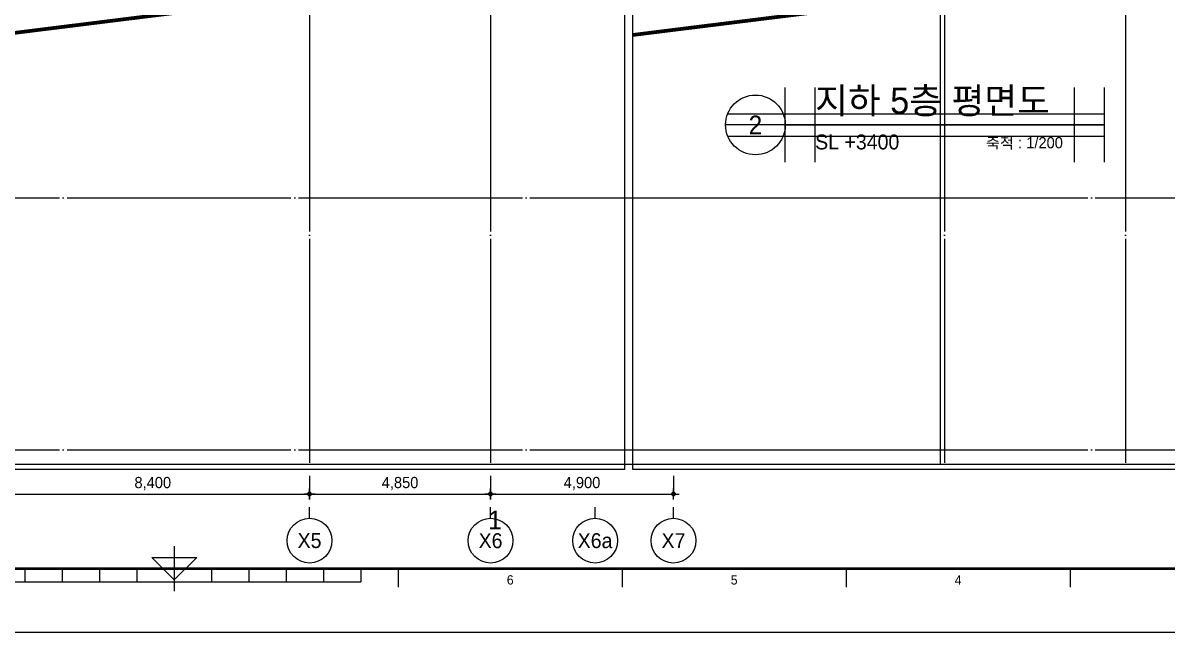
# Model space of a CAD drawing. Header units: millimetres. Extents: x 0 to 1390178, y 0 to 110113.
# Drawn here: x 37944 to 68600, y 0 to 16322 of the extents above; entities that cross this region are included whole.
import ezdxf
from ezdxf.enums import TextEntityAlignment as Align
from ezdxf.xclip import XClip

# ---------------------------------------------------------------- set-up
doc = ezdxf.new("R2010")
doc.units = ezdxf.units.MM
doc.header["$LTSCALE"] = 100
doc.header["$XCLIPFRAME"] = 0
doc.linetypes.add('X - 평면도$0$CEN', pattern=[62, 60, -1, 0, -1])
doc.linetypes.add('X - 평면도$0$PHANTOM2', pattern=[50, 40, -2, 2, -2, 2, -2])
doc.layers.get('DEFPOINTS').update_dxf_attribs({"color": 145})
for name, color, linetype in [('AA-MKXM', 7, 'Continuous'), ('AA-XXXX-DIMS', 7, 'Continuous'), ('DIM', 7, 'Continuous'), ('X - SHEET$0$AA-BORD-FORM', 7, 'Continuous'), ('X - SHEET$0$AA-BORD-TEXT', 3, 'Continuous'), ('X - 평면도$0$0-구역계', 1, 'Continuous'), ('X - 평면도$0$AA-XXXX-CNTL', 1, 'X - 평면도$0$CEN')]:
    doc.layers.add(name, color=color, linetype=linetype)
doc.layers.add('X - 평면도$0$DEFPOINT', color=163, linetype='Continuous', plot=False)
doc.styles.add('HAUD01', font='Dotum.ttf')
doc.styles.get("Standard").update_dxf_attribs({"font": 'Dotum.ttf'})
doc.styles.add('X - SHEET$0$HAUD01', font='Dotum.ttf')
doc.dimstyles.new('HAUD-100', dxfattribs={"dimscale": 100, "dimtxt": 3, "dimasz": 1, "dimexe": 0, "dimexo": 3, "dimgap": 1, "dimtad": 1, "dimdec": 0, "dimdsep": 46, "dimlunit": 6, "dimtxsty": 'HAUD01', "dimblk": 'DIMDOT', "dimcen": 2.5, "dimdle": 1.5, "dimclrd": 7, "dimclre": 7, "dimclrt": 3, "dimadec": 0, "dimazin": 0, "dimtfac": 1, "dimtdec": 0, "dimtix": 1, "dimtmove": 2, "dimatfit": 3, "dimfxl": 1, "dimtvp": 1, "dimtolj": 1, "dimtzin": 0, "dimarcsym": 0})

# ---------------------------------------------------------------- blocks, each defined once
blk = doc.blocks.new('X - SHEET$0$HAUDsheetV')
at = {"layer": 'X - SHEET$0$AA-BORD-FORM', "color": 2}
for p, q in [((421, 23), (421, 11)), ((381, 17), (381, 13.5)), ((391, 17), (391, 13.5)), ((401, 17), (401, 13.5)), ((411, 17), (411, 13.5)), ((431, 17), (431, 13.5)), ((441, 17), (441, 13.5)), ((451, 17), (451, 13.5)), ((461, 17), (461, 13.5)), ((471, 17), (471, 13.5)), ((481, 17), (481, 12)), ((541, 17), (541, 12)), ((601, 17), (601, 12)), ((661, 17), (661, 12)), ((371, 13.5), (471, 13.5))]:
    blk.add_line(p, q, dxfattribs=at)
at = {"layer": 'X - SHEET$0$AA-BORD-FORM', "color": 1}
blk.add_lwpolyline([(1, 0), (841, 0), (841, 594), (1, 594)], close=True, dxfattribs=at)
at = {"layer": 'X - SHEET$0$AA-BORD-FORM', "color": 2, "const_width": 0.6815707393051441}
blk.add_lwpolyline([(21, 17), (21, 577), (821, 577), (821, 17)], close=True, dxfattribs=at)
at = {"layer": 'X - SHEET$0$AA-BORD-FORM', "color": 2}
blk.add_lwpolyline([(427, 20), (421, 14), (415, 20)], close=True, dxfattribs=at)
at = {"layer": 'X - SHEET$0$AA-BORD-TEXT', "color": 7, "style": 'X - SHEET$0$HAUD01'}
for s, p in [('6', (511, 13.98817866900936)), ('5', (571, 13.9909530410805)), ('4', (631, 13.94933745998424))]:
    blk.add_text(s, height=2.5, dxfattribs=at).set_placement(p, align=Align.MIDDLE_CENTER)
at = {"layer": 'X - SHEET$0$AA-BORD-TEXT', "color": 3, "style": 'X - SHEET$0$HAUD01'}
for tag, p in [('PJCode', (785.9999999994761, 567.9351040578185)), ('작성자', (786.1116538474744, 194.8244132263208)), ('검토자', (786.1116538474744, 181.8244132263208)), ('최종검토자', (786.1116538474744, 168.8244132263208)), ('승인자', (786.1116538474744, 155.8244132263208)), ('일자', (786.8316554282792, 144.0176082673424)), ('개정번호', (811.9999911041523, 65.91999703395413))]:
    blk.add_attdef(tag, text='', height=3, dxfattribs=at).set_placement(p, align=Align.MIDDLE_CENTER)
at = {"layer": 'X - SHEET$0$AA-BORD-TEXT', "color": 3, "lineweight": 30, "flags": 104}
blk.add_attdef('PJTitle', text='', height=4, dxfattribs=at).set_placement((787.2483039343468, 536.6215308340418), align=Align.MIDDLE_CENTER)
blk = doc.blocks.new('X - SHEET')
at = {"xscale": 100, "yscale": 100, "zscale": 100}
blk.add_blockref('X - SHEET$0$HAUDsheetV', (-100, 0), dxfattribs=at)
blk = doc.blocks.new('X - 평면도$0$A$C131C07CB')
at = {"layer": 'X - 평면도$0$0-구역계', "color": 1, "linetype": 'X - 평면도$0$PHANTOM2', "const_width": 100, "flags": 128}
blk.add_lwpolyline([(50107.59496198141, 50545.78689281864), (32939.70980950678, 50631.00562899181), (27658.26551773632, 50495.51279937418), (20509.15588606009, 50187.01560550823), (2300.235263642506, 48328.57226069237), (1988.317847926635, 39917.64751155791), (1940.124164670939, 31389.77365818829), (1398.808156179497, 24265.20514360355), (271.605795216281, 6595.728840174852), (49.97293378110044, 107.5925223486265), (11256.15261278138, 49.99884018319426), (11485.52311900351, 6794.85709878715), (29908.62121647364, 7122.00053461513), (29397.27115052973, 12804.65995625407), (50106.33092048857, 15382.38598217937)], close=True, dxfattribs=at)
at = {"layer": 'X - 평면도$0$DEFPOINT'}
for points in [[(50107.59496198141, 50545.78689281864), (32939.70980950678, 50631.00562899181), (27658.26551773632, 50495.51279937418), (20509.15588606009, 50187.01560550823), (2300.235263642506, 48328.57226069237), (1988.317847926635, 39917.64751155791), (1940.124164670939, 31389.77365818829), (1398.808156179497, 24265.20514360355), (271.605795216281, 6595.728840174852), (49.97293378110044, 107.5925223486265), (11256.15261278138, 49.99884018319426), (11485.52311900351, 6794.85709878715), (29908.62121647364, 7122.00053461513), (29397.27115052973, 12804.65995625407), (50106.33092048857, 15382.38598217937)], [(48907.55203763326, 49351.72893718927), (32952.1220854891, 49430.92923259811), (27699.52333543007, 49296.17642102338), (20596.0182981611, 48989.64714905637), (3460.719599473756, 47240.78006965341), (3188.192152052536, 39892.01486180804), (3139.866937127663, 31340.86647520651), (2595.910608983482, 24181.54720880376), (1470.300707802642, 6537.033530864486), (1291.447099567624, 1301.227867169626), (10096.47022676561, 1255.974826617574), (10324.94310822943, 7974.437574033538), (28597.86895431089, 8298.914364652068), (28098.15909587708, 13852.21556521585), (48906.36902052141, 16442.28314295691)]]:
    blk.add_lwpolyline(points, close=True, dxfattribs=at)
blk = doc.blocks.new('X - 평면도$0$A$C9949ff83')
at = {"layer": 'DEFPOINTS'}
for points in [[(0, 59399.99999999994), (84000, 59399.99999999994), (84000, 0), (0, 0)], [(2000, 1700), (75000, 1700), (75000, 57699.99999999994), (2000, 57699.99999999994)]]:
    blk.add_lwpolyline(points, close=True, dxfattribs=at)
blk = doc.blocks.new('X - 평면도', base_point=(-475.3640304019209, -286.727544500216))
at = {"layer": 'DEFPOINTS'}
for points in [[(27286.2339644467, 68689.61888149653), (88213.60073756287, 68689.61888149653), (88213.60073756287, 19243.10967376363), (27286.2339644467, 19243.10967376363)], [(27286.2339644467, 9289.618881496572), (88213.60073756287, 9289.618881496572), (88213.60073756287, -40156.89032623633), (27286.2339644467, -40156.89032623633)]]:
    blk.add_lwpolyline(points, close=True, dxfattribs=at)
at = {"layer": 'X - 평면도$0$AA-XXXX-CNTL'}
for p, q in [((71321.98177179834, 68689.61888149653), (71321.98177179834, 19243.10967376363)), ((76171.98177179834, 68689.61888149653), (76171.98177179834, 19243.10967376363)), ((27286.2339644467, 26393.10967376421), (88213.60073756287, 26393.10967376421)), ((27286.2339644467, 19643.10967376421), (88213.60073756287, 19643.10967376421)), ((71321.98177179834, 11965.52777279784), (71321.98177179834, -42380.6974485305)), ((76171.98177179834, 11965.52777279784), (76171.98177179834, -42380.6974485305)), ((27286.2339644467, -33006.89032623578), (88213.60073756287, -33006.89032623578)), ((27286.2339644467, -39756.89032623578), (88213.60073756287, -39756.89032623578))]:
    blk.add_line(p, q, dxfattribs=at)
for p in [(19249.91735100478, 14755.91849457799), (19249.91735100478, -44644.08150542194)]:
    blk.add_blockref('X - 평면도$0$A$C9949ff83', p)
at = {"layer": 'DEFPOINTS'}
for p in [(32532.89418132463, 17819.82980527828), (32532.89418100612, -41580.17905243662)]:
    blk.add_blockref('X - 평면도$0$A$C131C07CB', p, dxfattribs=at)
blk = doc.blocks.new('DIMDOT')
at = {"layer": 'AA-XXXX-DIMS'}
for p, q in [((-1.5, 0), (1.5, 0)), ((0, -1.5), (0, 1.5))]:
    blk.add_line(p, q, dxfattribs=at)
for radius in [0.5, 0.25]:
    blk.add_circle((0, 0), radius, dxfattribs=at)
blk = doc.blocks.new('*D716')
at = {"layer": 'DEFPOINTS', "color": 0, "transparency": 16777216}
for p in [(37223.56887525049, 4487.191179185684, 7.245000722336268e-08), (45623.56885434696, 4487.191179185684, 7.245000722336268e-08), (45623.56885434696, 3700.191179185655)]:
    blk.add_point(p, dxfattribs=at)
at = {"layer": 'DIM', "color": 7, "lineweight": -2, "transparency": 16777216}
for p, q in [((37223.56887525049, 4187.191179185684), (37223.56887525049, 3700.191179185655)), ((45623.56885434696, 4187.191179185684), (45623.56885434696, 3700.191179185655)), ((37323.56887525049, 3700.191179185655), (45523.56885434696, 3700.191179185655))]:
    blk.add_line(p, q, dxfattribs=at)
at = {"layer": 'DIM', "color": 7, "lineweight": -2, "transparency": 16777216, "xscale": 100, "yscale": 100, "zscale": 100, "rotation": 180}
blk.add_blockref('DIMDOT', (37223.56887525049, 3700.191179185655), dxfattribs=at)
at = {"layer": 'DIM', "color": 7, "lineweight": -2, "transparency": 16777216, "xscale": 100, "yscale": 100, "zscale": 100}
blk.add_blockref('DIMDOT', (45623.56885434696, 3700.191179185655), dxfattribs=at)
at = {"layer": 'DIM', "color": 3, "transparency": 16777216, "insert": (41423.56886479873, 3979.295656797595), "char_height": 300, "attachment_point": 5, "style": 'HAUD01'}
blk.add_mtext('\\A1;8,400', dxfattribs=at)
blk = doc.blocks.new('*D717')
at = {"layer": 'DEFPOINTS', "color": 0, "transparency": 16777216}
for p in [(45623.56885434696, 4487.191179185684, 7.245000722336268e-08), (50473.56885434696, 4487.191179185684, 7.245000722336268e-08), (50473.56885434696, 3700.191179185655)]:
    blk.add_point(p, dxfattribs=at)
at = {"layer": 'DIM', "color": 7, "lineweight": -2, "transparency": 16777216}
for p, q in [((45623.56885434696, 4187.191179185684), (45623.56885434696, 3700.191179185655)), ((50473.56885434696, 4187.191179185684), (50473.56885434696, 3700.191179185655)), ((45723.56885434696, 3700.191179185655), (50373.56885434696, 3700.191179185655))]:
    blk.add_line(p, q, dxfattribs=at)
at = {"layer": 'DIM', "color": 7, "lineweight": -2, "transparency": 16777216, "xscale": 100, "yscale": 100, "zscale": 100, "rotation": 180}
blk.add_blockref('DIMDOT', (45623.56885434696, 3700.191179185655), dxfattribs=at)
at = {"layer": 'DIM', "color": 7, "lineweight": -2, "transparency": 16777216, "xscale": 100, "yscale": 100, "zscale": 100}
blk.add_blockref('DIMDOT', (50473.56885434696, 3700.191179185655), dxfattribs=at)
at = {"layer": 'DIM', "color": 3, "transparency": 16777216, "insert": (48048.56885434696, 3979.295656797595), "char_height": 300, "attachment_point": 5, "style": 'HAUD01'}
blk.add_mtext('\\A1;4,850', dxfattribs=at)
blk = doc.blocks.new('*D718')
at = {"layer": 'DEFPOINTS', "color": 0, "transparency": 16777216}
for p in [(50473.56885434696, 4487.191179185684, 7.245000722336268e-08), (55373.56885434696, 4487.191179185684, 7.245000722336268e-08), (55373.56885434696, 3700.191179185655)]:
    blk.add_point(p, dxfattribs=at)
at = {"layer": 'DIM', "color": 7, "lineweight": -2, "transparency": 16777216}
for p, q in [((50473.56885434696, 4187.191179185684), (50473.56885434696, 3700.191179185655)), ((55373.56885434696, 4187.191179185684), (55373.56885434696, 3700.191179185655)), ((50573.56885434696, 3700.191179185655), (55273.56885434696, 3700.191179185655))]:
    blk.add_line(p, q, dxfattribs=at)
at = {"layer": 'DIM', "color": 7, "lineweight": -2, "transparency": 16777216, "xscale": 100, "yscale": 100, "zscale": 100, "rotation": 180}
blk.add_blockref('DIMDOT', (50473.56885434696, 3700.191179185655), dxfattribs=at)
at = {"layer": 'DIM', "color": 7, "lineweight": -2, "transparency": 16777216, "xscale": 100, "yscale": 100, "zscale": 100}
blk.add_blockref('DIMDOT', (55373.56885434696, 3700.191179185655), dxfattribs=at)
at = {"layer": 'DIM', "color": 3, "transparency": 16777216, "insert": (52923.56885434696, 3979.295656797595), "char_height": 300, "attachment_point": 5, "style": 'HAUD01'}
blk.add_mtext('\\A1;4,900', dxfattribs=at)

msp = doc.modelspace()

# ---------------------------------------------------------------- linework, layer by layer
at = {"layer": 'DIM'}
for p, q in [((45623.56885434696, 3050.191179185655, -7.245000722336268e-08), (45623.56885434696, 3350.191179185655, -7.245000722336268e-08)), ((50473.56885434696, 3050.191179185655, -7.245000722336268e-08), (50473.56885434696, 3350.191179185655, -7.245000722336268e-08)), ((53273.56885434719, 3050.191179185655), (53273.56885434719, 3350.191179185655)), ((55373.56885434696, 3050.191179185655, -7.245000722336268e-08), (55373.56885434696, 3350.191179185655, -7.245000722336268e-08))]:
    msp.add_line(p, q, dxfattribs=at)
for centre in [(45623.56885434696, 2450.191179185655, -7.245000722336268e-08), (50473.56885434696, 2450.191179185655, -7.245000722336268e-08), (53273.56885434719, 2450.191179185655), (55373.56885434696, 2450.191179185655, -7.245000722336268e-08)]:
    msp.add_circle(centre, 600, dxfattribs=at)

# ---------------------------------------------------------------- block references
ref = msp.add_blockref('X - 평면도', (-26173.77694785397, -15042.64603907817))
XClip(ref).set_block_clipping_path([(33824.34128089226, 19243.10967376363), (88213.60073756287, 68689.61888149653)])

# ---------------------------------------------------------------- texts
at = {"layer": 'AA-MKXM', "style": 'HAUD01'}
msp.add_text('1', height=500, dxfattribs=at).set_placement((50593.51904349841, 3005.000000002095), align=Align.MIDDLE_CENTER)
at = {"layer": 'DIM', "style": 'HAUD01'}
for s, p in [('X5', (45623.56885434696, 2450.191179185655, -7.245000722336268e-08)), ('X6', (50473.56885434696, 2450.191179185655, -7.245000722336268e-08)), ('X6a', (53273.56885434719, 2450.191179185655)), ('X7', (55373.56885434696, 2450.191179185655, -7.245000722336268e-08))]:
    msp.add_text(s, height=400, dxfattribs=at).set_placement(p, align=Align.MIDDLE)

# ---------------------------------------------------------------- next in the draw order: linework, layer by layer
at = {"layer": 'DEFPOINTS'}
for points in [[(54074.05284471065, 53933.70038691857), (8125.928363440209, 53933.70038691857), (8125.928363440209, 4365.139177869947), (54074.05284471065, 4365.139177869947)], [(70378.44864666881, 53933.70038690847), (54274.05284471065, 53933.70038690847), (54274.05284471065, 4365.139177859848), (70378.44864666881, 4365.139177859848)]]:
    msp.add_lwpolyline(points, close=True, dxfattribs=at)

# ---------------------------------------------------------------- next in the draw order: block references
msp.add_blockref('X - SHEET', (0, 0))

# ---------------------------------------------------------------- next in the draw order: dimensions: what is measured, and where the dimension line sits
at = {"layer": 'DIM'}
for base, p1, p2, picture, middle in [((45623.56885434696, 3700.191179185655, -7.245000722336268e-08), (37223.56887525049, 4487.191179185684), (45623.56885434696, 4487.191179185684), '*D716', (41423.56886479873, 3979.295656797595, -7.245000722336268e-08)), ((50473.56885434696, 3700.191179185655, -7.245000722336268e-08), (45623.56885434696, 4487.191179185684), (50473.56885434696, 4487.191179185684), '*D717', (48048.56885434696, 3979.295656797595, -7.245000722336268e-08)), ((55373.56885434696, 3700.191179185655, -7.245000722336268e-08), (50473.56885434696, 4487.191179185684), (55373.56885434696, 4487.191179185684), '*D718', (52923.56885434696, 3979.295656797595, -7.245000722336268e-08))]:
    dim = msp.add_linear_dim(base=base, p1=p1, p2=p2, angle=180, dimstyle='HAUD-100', override={"dimscale": 100}, dxfattribs=at)
    dim.commit()
    dim.dimension.update_dxf_attribs({"geometry": picture, "text_midpoint": middle})

# ---------------------------------------------------------------- next in the draw order: block references
ref = msp.add_blockref('X - 평면도', (-9161.374037796399, 44357.35396092187))
XClip(ref).set_block_clipping_path([(62960.062852105126, -40278.94232756224), (79064.45865406329, 9289.618881486385)])

# ---------------------------------------------------------------- next in the draw order: linework, layer by layer
at = {"layer": 'AA-MKXM', "color": 3}
msp.add_line((58369.72355220537, 13588.48974275069), (66919.10636254796, 13588.48974274557), dxfattribs=at)
msp.add_circle((57569.72355220537, 13588.48974275023), 800, dxfattribs=at)
at = {"layer": 'DEFPOINTS'}
for p, q in [((58369.72355220537, 12588.48974274883), (58369.72355220537, 14588.48974274894)), ((59169.72355220537, 12588.48974274883), (59169.72355220537, 14588.48974274894)), ((66119.10636254796, 12588.48974274557), (66119.10636254796, 14588.48974274557)), ((66919.10636254796, 12588.48974274557), (66919.10636254796, 14588.48974274557)), ((56828.10370349628, 13888.48974275162), (66919.10636254796, 13888.48974274557)), ((66919.10636254796, 13588.48974274557), (56769.72355220537, 13588.48974274557)), ((56828.10370349535, 13288.48974275162), (66919.10636254749, 13288.48974274557))]:
    msp.add_line(p, q, dxfattribs=at)

# ---------------------------------------------------------------- next in the draw order: texts
at = {"layer": 'AA-MKXM', "style": 'HAUD01'}
for s, height, p in [('지하 5층 평면도', 700, (59169.72355220537, 13888.48974274976)), ('축척 : 1/200', 300, (63745.15792292787, 12961.4612488514))]:
    msp.add_text(s, height=height, dxfattribs=at).set_placement(p)
msp.add_text('2', height=500, dxfattribs=at).set_placement((57569.72355220537, 13588.48974275023), align=Align.MIDDLE_CENTER)
msp.add_text('SL +3400', height=400, dxfattribs=at).set_placement((59169.72355220537, 12811.54236865131), align=Align.BOTTOM_LEFT)

doc.saveas('drawing.dxf')
